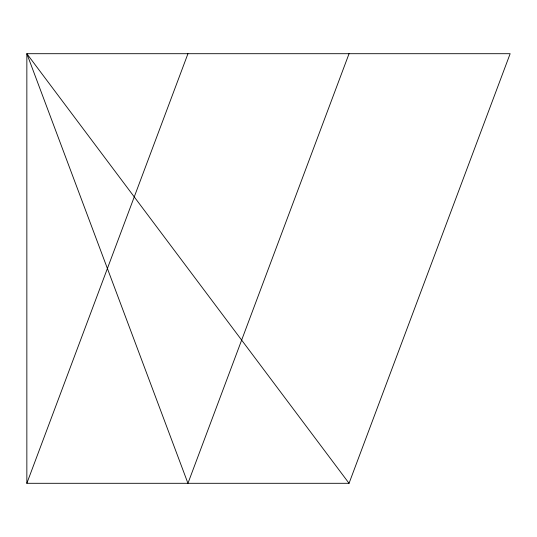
<?xml version="1.0" encoding="UTF-8"?>
<svg xmlns="http://www.w3.org/2000/svg" width="537" height="537" viewBox="0 0 537 537"><rect width="100%" height="100%" fill="white"/><g stroke="black" fill="none" stroke-linecap="round" stroke-linejoin="round"><path stroke-width="0.81" d="M26.85 483.3L26.85 53.7L510.15 53.7L349.05 483.3L26.85 483.3L187.95 53.7M349.05 53.7L187.95 483.3L26.85 53.7L349.05 483.3"/></g></svg>
